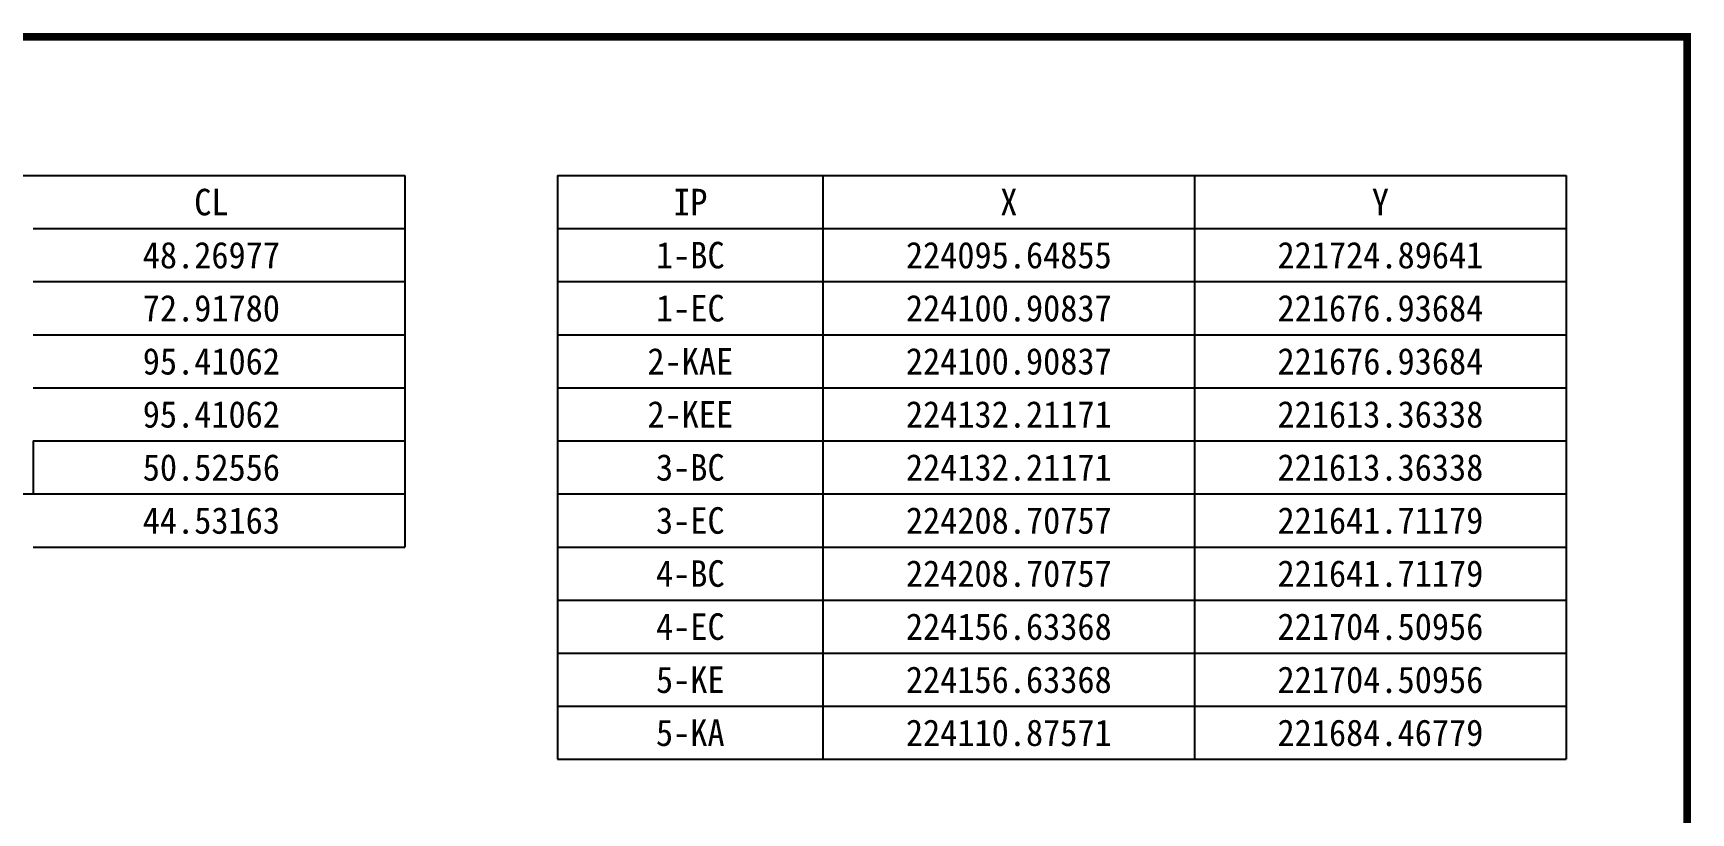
# Model space of a CAD drawing. Header units: metres. Extents: x 222706 to 224249, y 221324 to 222332.
# Drawn here: x 223880.9 to 224219.1, y 221865.1 to 222024.2 of the extents above; entities that cross this region are included whole.
import ezdxf
from ezdxf.enums import TextEntityAlignment as Align

# ---------------------------------------------------------------- set-up
doc = ezdxf.new("R2010")
doc.units = ezdxf.units.M
for name, color, linetype in [('CA-TABL-LIN1', 4, 'Continuous'), ('CA-TABL-TEX2', 3, 'Continuous'), ('CZ-LIN1', 7, 'Continuous')]:
    doc.layers.add(name, color=color, linetype=linetype)
doc.styles.add('GHS', font='DotumChe.ttf')

msp = doc.modelspace()

# ---------------------------------------------------------------- linework, layer by layer
at = {"layer": 'CA-TABL-LIN1', "linetype": 'Continuous'}
for p, q in [((223620.87, 221995.18), (223956.7, 221995.18)), ((223956.7, 221995.18), (223956.7, 221984.34)), ((223987.89, 221995.18), (224193.72, 221995.18)), ((223987.89, 221995.18), (223987.89, 221876.01)), ((224042.05, 221995.18), (224042.05, 221984.34)), ((224117.89, 221995.18), (224117.89, 221984.34)), ((224193.72, 221995.18), (224193.72, 221984.34)), ((223880.87, 221984.34), (223956.7, 221984.34)), ((223956.7, 221984.34), (223956.7, 221973.51)), ((223987.89, 221984.34), (224042.05, 221984.34)), ((224042.05, 221984.34), (224117.89, 221984.34)), ((224042.05, 221984.34), (224042.05, 221973.51)), ((224117.89, 221984.34), (224193.72, 221984.34)), ((224117.89, 221984.34), (224117.89, 221973.51)), ((224193.72, 221984.34), (224193.72, 221973.51)), ((223880.87, 221973.51), (223956.7, 221973.51)), ((223956.7, 221973.51), (223956.7, 221962.68)), ((223987.89, 221973.51), (224042.05, 221973.51)), ((224042.05, 221973.51), (224117.89, 221973.51)), ((224042.05, 221973.51), (224042.05, 221962.68)), ((224117.89, 221973.51), (224193.72, 221973.51)), ((224117.89, 221973.51), (224117.89, 221962.68)), ((224193.72, 221973.51), (224193.72, 221962.68)), ((223880.87, 221962.68), (223956.7, 221962.68)), ((223956.7, 221962.68), (223956.7, 221951.84)), ((223987.89, 221962.68), (224042.05, 221962.68)), ((224042.05, 221962.68), (224117.89, 221962.68)), ((224042.05, 221962.68), (224042.05, 221941.01)), ((224117.89, 221962.68), (224193.72, 221962.68)), ((224117.89, 221962.68), (224117.89, 221941.01)), ((224193.72, 221962.68), (224193.72, 221941.01)), ((223880.87, 221951.84), (223956.7, 221951.84)), ((223956.7, 221951.84), (223956.7, 221941.01)), ((223987.89, 221951.84), (224042.05, 221951.84)), ((224042.05, 221951.84), (224117.89, 221951.84)), ((224117.89, 221951.84), (224193.72, 221951.84)), ((223880.87, 221941.01), (223956.7, 221941.01)), ((223880.87, 221941.01), (223880.87, 221930.18)), ((223956.7, 221941.01), (223956.7, 221930.18)), ((223987.89, 221941.01), (224042.05, 221941.01)), ((224042.05, 221941.01), (224117.89, 221941.01)), ((224042.05, 221941.01), (224042.05, 221930.18)), ((224117.89, 221941.01), (224193.72, 221941.01)), ((224117.89, 221941.01), (224117.89, 221930.18)), ((224193.72, 221941.01), (224193.72, 221930.18)), ((223826.7, 221930.18), (223880.87, 221930.18)), ((223880.87, 221930.18), (223956.7, 221930.18)), ((223956.7, 221930.18), (223956.7, 221919.34)), ((223987.89, 221930.18), (224042.05, 221930.18)), ((224042.05, 221930.18), (224117.89, 221930.18)), ((224042.05, 221930.18), (224042.05, 221919.34)), ((224117.89, 221930.18), (224193.72, 221930.18)), ((224117.89, 221930.18), (224117.89, 221919.34)), ((224193.72, 221930.18), (224193.72, 221919.34)), ((223880.87, 221919.34), (223956.7, 221919.34)), ((223987.89, 221919.34), (224042.05, 221919.34)), ((224042.05, 221919.34), (224117.89, 221919.34)), ((224042.05, 221919.34), (224042.05, 221908.51)), ((224117.89, 221919.34), (224193.72, 221919.34)), ((224117.89, 221919.34), (224117.89, 221908.51)), ((224193.72, 221919.34), (224193.72, 221908.51)), ((223987.89, 221908.51), (224042.05, 221908.51)), ((224042.05, 221908.51), (224042.05, 221897.68)), ((224042.05, 221908.51), (224117.89, 221908.51)), ((224117.89, 221908.51), (224117.89, 221897.68)), ((224117.89, 221908.51), (224193.72, 221908.51)), ((224193.72, 221908.51), (224193.72, 221897.68)), ((223987.89, 221897.68), (224042.05, 221897.68)), ((224042.05, 221897.68), (224117.89, 221897.68)), ((224042.05, 221897.68), (224042.05, 221886.84)), ((224117.89, 221897.68), (224193.72, 221897.68)), ((224117.89, 221897.68), (224117.89, 221886.84)), ((224193.72, 221897.68), (224193.72, 221886.84)), ((223987.89, 221886.84), (224042.05, 221886.84)), ((224042.05, 221886.84), (224117.89, 221886.84)), ((224042.05, 221886.84), (224042.05, 221876.01)), ((224117.89, 221886.84), (224193.72, 221886.84)), ((224117.89, 221886.84), (224117.89, 221876.01)), ((224193.72, 221886.84), (224193.72, 221876.01)), ((223987.89, 221876.01), (224042.05, 221876.01)), ((224042.05, 221876.01), (224117.89, 221876.01)), ((224117.89, 221876.01), (224193.72, 221876.01))]:
    msp.add_line(p, q, dxfattribs=at)
at = {"layer": 'CZ-LIN1', "const_width": 1.5}
msp.add_lwpolyline([(223579.48, 222023.49), (224218.4, 222023.49), (224218.4, 221398.67), (223579.48, 221398.67)], close=True, dxfattribs=at)

# ---------------------------------------------------------------- texts
at = {"layer": 'CA-TABL-TEX2', "lineweight": 0, "style": 'GHS'}
for s, height, p in [('CL', 5.417, (223917.24, 221987.05)), ('IP', 5.417, (224014.97, 221987.05)), ('X', 5.42, (224079.97, 221987.05)), ('Y', 5.42, (224155.8, 221987.05)), ('48.26977', 5.417, (223917.24, 221976.22)), ('1-BC', 5.417, (224014.97, 221976.22)), ('224095.64855', 5.4167, (224079.97, 221976.22)), ('221724.89641', 5.4167, (224155.8, 221976.22)), ('72.91780', 5.417, (223917.24, 221965.39)), ('1-EC', 5.417, (224014.97, 221965.39)), ('224100.90837', 5.4167, (224079.97, 221965.39)), ('221676.93684', 5.4167, (224155.8, 221965.39)), ('95.41062', 5.417, (223917.24, 221954.55)), ('2-KAE', 5.417, (224014.97, 221954.55)), ('224100.90837', 5.4167, (224079.97, 221954.55)), ('221676.93684', 5.4167, (224155.8, 221954.55)), ('95.41062', 5.417, (223917.24, 221943.72)), ('2-KEE', 5.417, (224014.97, 221943.72)), ('224132.21171', 5.4167, (224079.97, 221943.72)), ('221613.36338', 5.4167, (224155.8, 221943.72)), ('50.52556', 5.417, (223917.24, 221932.89)), ('3-BC', 5.417, (224014.97, 221932.89)), ('224132.21171', 5.4167, (224079.97, 221932.89)), ('221613.36338', 5.4167, (224155.8, 221932.89)), ('44.53163', 5.417, (223917.24, 221922.05)), ('3-EC', 5.417, (224014.97, 221922.05)), ('224208.70757', 5.4167, (224079.97, 221922.05)), ('221641.71179', 5.4167, (224155.8, 221922.05)), ('4-BC', 5.417, (224014.97, 221911.22)), ('224208.70757', 5.4167, (224079.97, 221911.22)), ('221641.71179', 5.4167, (224155.8, 221911.22)), ('4-EC', 5.417, (224014.97, 221900.39)), ('224156.63368', 5.4167, (224079.97, 221900.39)), ('221704.50956', 5.4167, (224155.8, 221900.39)), ('5-KE', 5.417, (224014.97, 221889.55)), ('224156.63368', 5.4167, (224079.97, 221889.55)), ('221704.50956', 5.4167, (224155.8, 221889.55)), ('5-KA', 5.417, (224014.97, 221878.72)), ('224110.87571', 5.4167, (224079.97, 221878.72)), ('221684.46779', 5.4167, (224155.8, 221878.72))]:
    msp.add_text(s, height=height, dxfattribs=at).set_placement(p, align=Align.CENTER)

doc.saveas('drawing.dxf')
